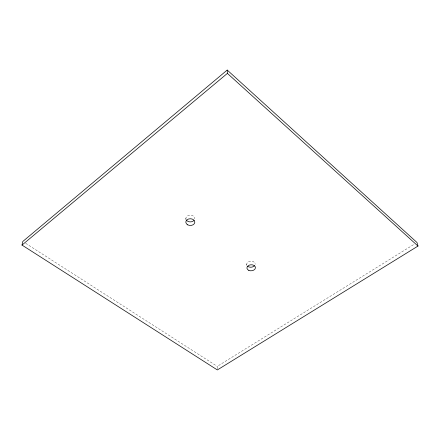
<?xml version="1.0" encoding="UTF-8"?>
<svg xmlns="http://www.w3.org/2000/svg" width="440" height="440" viewBox="0 0 440 440"><rect width="100%" height="100%" fill="white"/><g stroke="black" fill="none" stroke-linecap="round" stroke-linejoin="round"><path stroke-width="0.33" stroke-dasharray="2.2 1.65" d="M185.862 219.461L185.878 218.273M217.322 368.753L217.261 366.372L414.073 244.31M25.68 243.326L217.261 366.372M246.697 264.182L246.774 265.375M185.939 219.148A4.477 3.361 0.5 0 1 190.113 215.188A4.477 3.361 0.5 0 1 194.805 218.845M246.785 264.963A4.246 3.025 -3.8 0 1 250.624 261.195A4.246 3.025 -3.8 0 1 255.173 264.248"/><path stroke-width="0.66" d="M22 245.08L22.798 241.472L227.222 70.059L416.993 242.501L418 246.054L217.349 369.941L22 245.08L227.392 73.387L227.222 70.059M227.392 73.387L418 246.054M194.024 220.473A4.477 3.361 0.5 0 1 186.302 219.984M254.474 265.755A4.246 3.025 -3.8 0 1 247.775 266.327M187.754 224.868A4.499 3.366 0.5 0 0 194.805 222.409A4.499 3.366 0.5 0 0 188.403 219.06A4.499 3.366 0.5 0 0 187.754 224.868M248.831 270.391A4.268 3.025 -3.8 0 0 255.437 267.834A4.268 3.025 -3.8 0 0 249.282 265.144A4.268 3.025 -3.8 0 0 248.831 270.391"/></g></svg>
